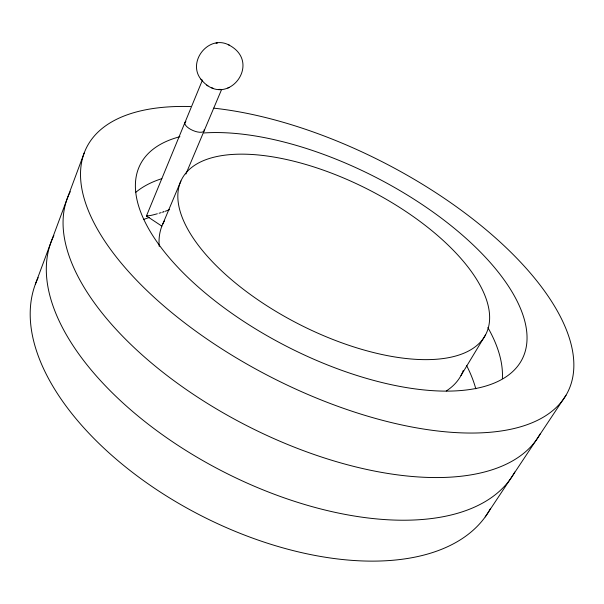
<?xml version="1.0" encoding="UTF-8"?>
<svg xmlns="http://www.w3.org/2000/svg" width="604" height="604" viewBox="0 0 604 604"><rect width="100%" height="100%" fill="white"/><g stroke="black" fill="none" stroke-linecap="round" stroke-linejoin="round"><path stroke-width="0.91" d="M228.735 44.885C208.539 34.473 186.885 61.857 201.019 79.366M35.342 284.28L84.183 153.008M146.5 215.824L202.468 80.03M162.514 224.635L180.906 180.996M185.904 174.028L221.6 89.498M460.988 375.522L485.45 335.046A170.675 75.734 27 0 0 288.931 160.052A170.675 75.734 27 0 0 226.802 275.605A170.675 75.734 27 0 0 485.45 335.046M485.208 516.918L566.008 395.243M146.53 215.779L147.097 215.379M200.898 79.207C226.07 110.774 264.167 62.657 228.312 44.688M169.46 209.663L168.916 209.898M168.803 209.943L166.251 210.917M227.829 88.033L228.357 87.822M228.735 87.671L229.256 87.459M165.722 211.106L165.269 211.264M164.137 211.649L163.548 211.845M163.352 211.913L162.431 212.208M161.185 212.608L159.086 213.242M157.334 213.756L156.64 213.952A19.577 1.827 -18.1 0 1 150.924 215.409L146.598 216.013M216.028 43.141L216.594 43.08M217.01 43.027L217.561 42.967M218.958 89.362L219.509 89.369M219.931 89.377L220.483 89.384M211.785 87.829L212.238 87.988M212.699 88.154L213.167 88.312M229.218 45.104L229.626 45.292M206.757 85.134L207.897 85.889M146.508 215.96L161.827 226.123M463.298 370.395A167.255 80.075 27 0 1 446.273 390.977M159.237 246.432A167.255 80.075 27 0 1 164.53 220.717M540.104 434.034A264.341 128.01 27 0 1 245.133 424.823A264.341 128.01 27 0 1 70.268 191.702M514.797 472.041A259.041 134.201 27 0 1 222.816 471.437A259.041 134.201 27 0 1 53.892 235.545M135.492 192.563A209.996 100.981 27 0 1 161.842 178.663M487.843 327.549A209.996 100.981 27 0 1 502.354 378.625M143.556 219.478A205.843 105.927 27 0 1 149.565 217.41M466.635 365.609A205.843 105.927 27 0 1 475.801 388.81M490.591 508.349A253.944 139.811 27 0 1 201.608 515.907A253.944 139.811 27 0 1 38.158 277.659M213.778 108.161A269.875 121.185 27 0 1 573.845 366.371A269.875 121.185 27 0 1 209.573 340.822A269.875 121.185 27 0 1 190.683 106.546M203.918 132.956A214.329 95.545 27 0 1 521.32 310.547A214.329 95.545 27 0 1 287.957 347.028A214.329 95.545 27 0 1 179.917 136.708M204.227 129.467A10.457 4.168 23.3 0 1 192.88 130.472A10.457 4.168 23.3 0 1 185.896 121.563"/></g></svg>
